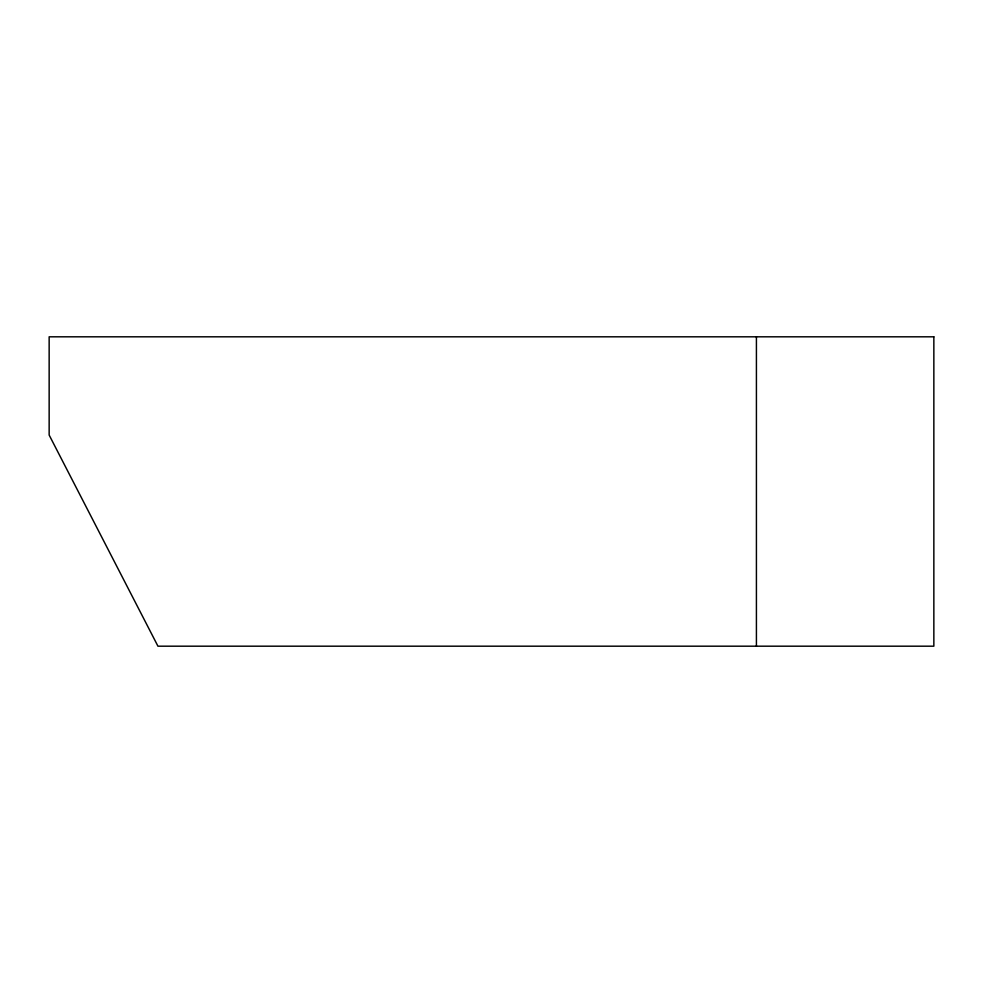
<?xml version="1.0" encoding="UTF-8"?>
<svg xmlns="http://www.w3.org/2000/svg" width="983" height="983" viewBox="0 0 983 983"><rect width="100%" height="100%" fill="white"/><g stroke="black" fill="none" stroke-linecap="round" stroke-linejoin="round"><path stroke-width="1.47" d="M756.418 336.813L756.418 646.187M933.85 336.813L49.15 336.813L49.15 435.039L157.944 646.187L933.85 646.187L933.85 336.813"/></g></svg>
